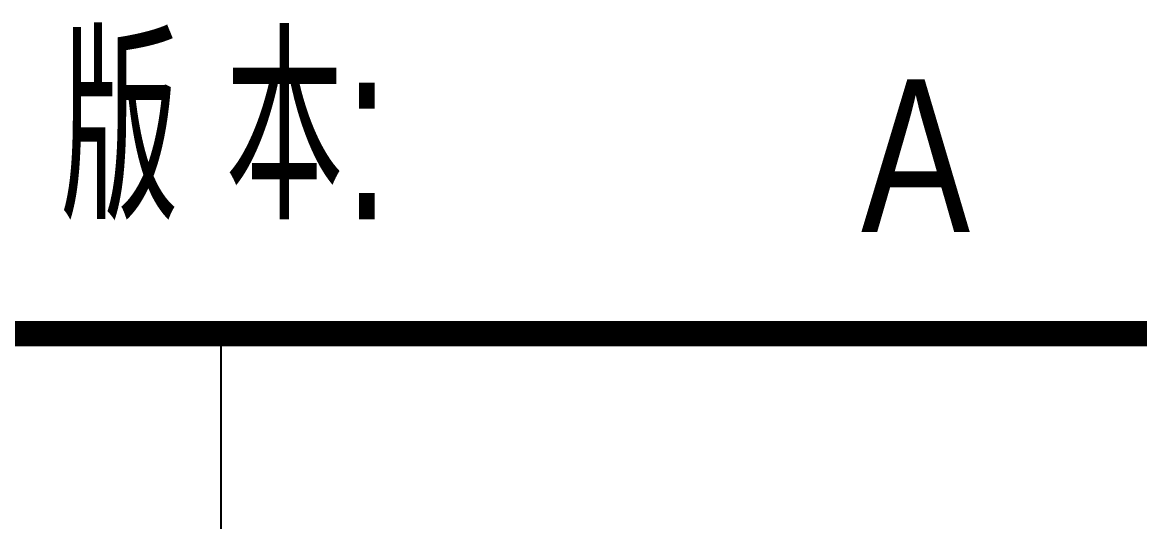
# Model space of a CAD drawing. Header units: millimetres. Extents: x 2359 to 61759, y 2141 to 44141.
# Drawn here: x 57369 to 59564, y 18439 to 19421 of the extents above; entities that cross this region are included whole.
import ezdxf
from ezdxf.enums import TextEntityAlignment as Align

# ---------------------------------------------------------------- set-up
doc = ezdxf.new("R2010")
doc.units = ezdxf.units.MM
doc.header["$LTSCALE"] = 800
doc.layers.add('AX-TK-HF-20190012-S001-TQ2$0$A-TEXT-VERS-A1', color=130, linetype='Continuous')
doc.styles.add('AX-TK-HF-20190012-S001-TQ2$0$HZ', font='jzfz_ena.shx', dxfattribs={"width": 0.7, "bigfont": 'jzfz_cna.shx'})

# ---------------------------------------------------------------- blocks, each defined once
blk = doc.blocks.new('sign16-HHW')
blk.add_line((-30, 156.675), (-30, 135.675))
blk.add_lwpolyline([(-50, 156.675), (0, 156.675), (0, 135.675), (-50, 135.675)], close=True)
blk = doc.blocks.new('AX-TK-HF-20190012-S001-TQ2$0$A$C44F154A2')
at = {"layer": 'AX-TK-HF-20190012-S001-TQ2$0$A-TEXT-VERS-A1', "style": 'AX-TK-HF-20190012-S001-TQ2$0$HZ', "width": 0.8}
for tag, p in [('出图日期', (20.858, 2)), ('VERSION', (53.649, 2))]:
    blk.add_attdef(tag, text='', height=3, dxfattribs=at).set_placement(p, align=Align.CENTER)
blk = doc.blocks.new('AX-TK-HF-20190012-S001-TQ2$0$BZTQ')
at = {"color": 4}
blk.add_line((-30, 156.675), (-30, 93.675), dxfattribs=at)
at = {"color": 4, "const_width": 0.5}
blk.add_lwpolyline([(-70, 156.675), (0, 156.675)], dxfattribs=at)
at = {"style": 'AX-TK-HF-20190012-S001-TQ2$0$HZ', "width": 0.7}
blk.add_text('版 本:', height=3.5, dxfattribs=at).set_placement((-33.15, 158.925))
blk = doc.blocks.new('AX-TK-HF-20190012-S001-TQ2')
blk.add_blockref('AX-TK-HF-20190012-S001-TQ2$0$BZTQ', (0, 0))
at = {"layer": 'AX-TK-HF-20190012-S001-TQ2$0$A-TEXT-VERS-A1'}
ref = blk.add_blockref('AX-TK-HF-20190012-S001-TQ2$0$A$C44F154A2', (-70, 156.675), dxfattribs=at)
ref.add_attrib('VERSION', 'A', dxfattribs={"height": 3, "style": 'AX-TK-HF-20190012-S001-TQ2$0$HZ', "width": 0.8}).set_placement((-16.351, 158.675), align=Align.CENTER)
blk = doc.blocks.new('SX-TK-HF-20190012-S001')
blk.add_blockref('AX-TK-HF-20190012-S001-TQ2', (0, 0))

msp = doc.modelspace()

# ---------------------------------------------------------------- block references
at = {"xscale": 99.99999995327077, "yscale": 99.99999995327077, "zscale": 99.99999995327077}
for name in ['SX-TK-HF-20190012-S001', 'sign16-HHW']:
    msp.add_blockref(name, (60758.9, 3141.3), dxfattribs=at)

doc.saveas('drawing.dxf')
